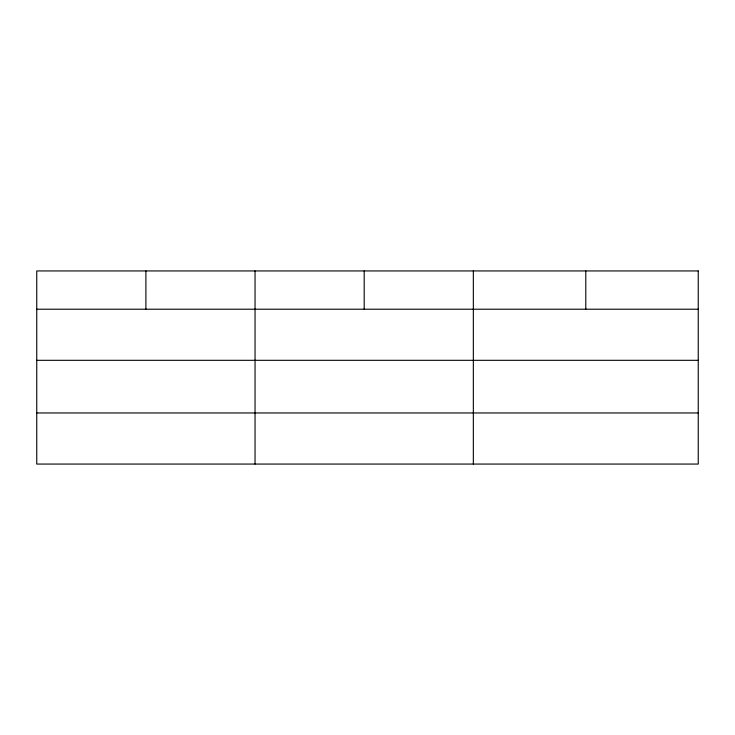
<?xml version="1.0" encoding="UTF-8"?>
<svg xmlns="http://www.w3.org/2000/svg" width="735" height="735" viewBox="0 0 735 735"><rect width="100%" height="100%" fill="white"/><g stroke="black" fill="none" stroke-linecap="round" stroke-linejoin="round"><path stroke-width="1.1" d="M36.75 309.214L698.25 309.214M36.75 360.315L698.25 360.315M36.75 412.96L698.25 412.96M585.795 270.939L585.795 309.214M473.34 270.939L473.34 464.061M364.192 270.939L364.192 309.214M255.045 270.939L255.045 464.061M145.898 270.939L145.898 309.214M698.25 270.939L36.75 270.939L36.75 464.061L698.25 464.061L698.25 270.939"/></g></svg>
